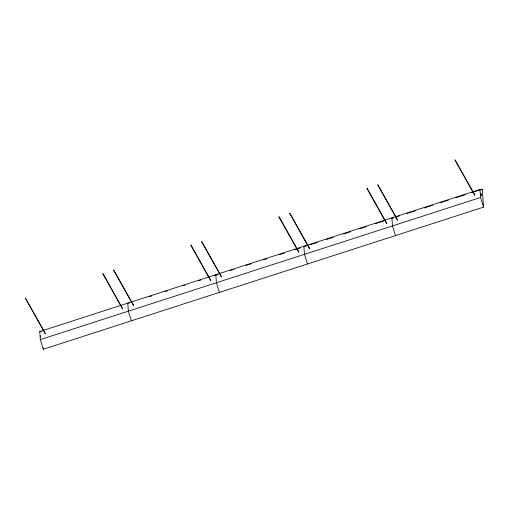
<?xml version="1.0" encoding="UTF-8"?>
<svg xmlns="http://www.w3.org/2000/svg" width="509" height="509" viewBox="0 0 509 509"><rect width="100%" height="100%" fill="white"/><g stroke="black" fill="none" stroke-linecap="round" stroke-linejoin="round"><path stroke-width="0.76" d="M45.295 333.898L25.545 298.389L45.562 333.783M102.697 273.587L122.714 308.982L102.971 273.498M113.494 270.101L133.543 305.47L113.768 269.986M210.58 280.491L190.837 245.033L210.853 280.427M201.539 241.686L221.593 277.055L201.812 241.571M279.066 216.662L298.891 251.98M309.421 248.583L289.678 213.131L309.701 248.519M366.836 188.355L386.675 223.706M397.472 220.219L377.723 184.71L397.739 220.079M474.719 195.284L454.938 159.801L474.992 195.17M40.408 335.8L40.529 336.952M39.734 331.55L479.955 189.45L482.239 189.221L483.55 207.15L43.329 349.244L40.319 339.586L39.734 331.55L41.254 331.391M149.627 296.582L151.886 295.85M165.431 291.479L167.69 290.754M182.737 285.893L184.996 285.167M198.542 280.79L200.8 280.065M214.346 275.693L218.107 274.478L215.822 274.707L216.408 282.749L219.417 292.408M230.144 270.591L233.911 269.376M245.949 265.488L251.217 263.789M263.255 259.902L267.021 258.687M279.059 254.799L284.327 253.1M294.864 249.703L300.132 247.998M310.668 244.6L317.438 242.411M326.466 239.497L333.242 237.315M343.779 233.911L350.548 231.729M359.577 228.808L366.353 226.626M375.381 223.712L383.659 221.04M391.186 218.609L393.444 217.884M397.205 216.669L399.463 215.937M406.99 213.506L415.268 210.834M424.296 207.92L432.574 205.248M440.1 202.824L448.378 200.152M455.905 197.721L465.684 194.565M471.703 192.618L482.239 189.221M40.319 339.586L480.547 197.492L479.955 189.45M393.432 217.718L391.911 217.871L392.496 225.907L395.506 235.572M306.151 246.057L303.867 246.292L304.452 254.328L307.461 263.986M129.299 302.976L127.778 303.129L128.363 311.164L131.373 320.829M386.897 223.527L367.11 188.241M278.792 216.777L298.63 252.12M480.738 193.643L481.387 194.96M480.547 197.492L483.55 207.15M480.464 193.624L480.553 194.896M43.214 347.685L43.329 349.244M480.547 193.725L481.164 195.367L480.547 193.725"/></g></svg>
